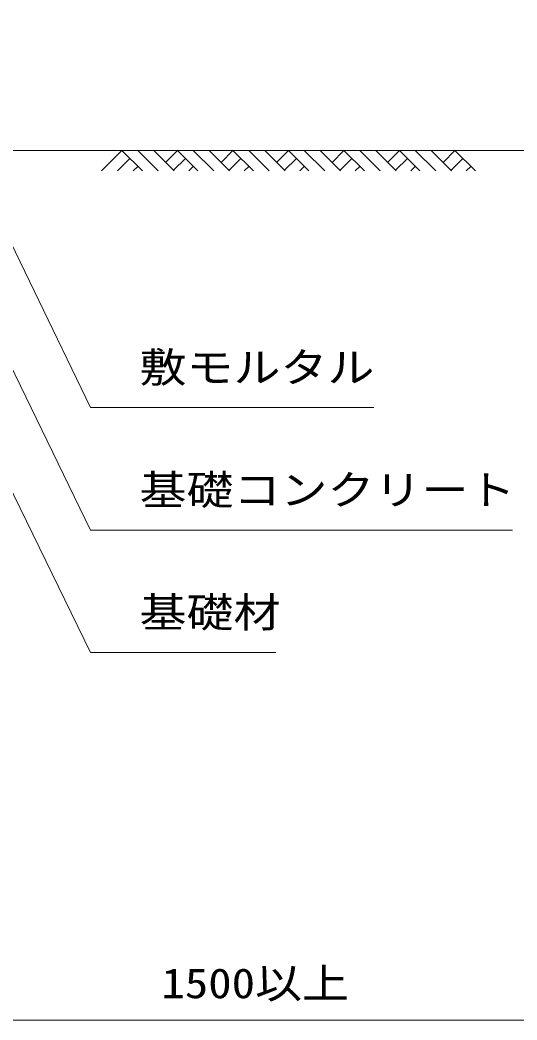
# Model space of a CAD drawing. Units: millimetres at full size; details may follow other scales. Extents: x 0 to 33600, y 0 to 23760.
# Drawn here: x 27614 to 28831, y 13104 to 15554 of the extents above; entities that cross this region are included whole.
import ezdxf
from ezdxf.enums import TextEntityAlignment as Align

# ---------------------------------------------------------------- set-up
doc = ezdxf.new("R2010")
doc.units = ezdxf.units.MM
doc.header["$LTSCALE"] = 80.0044
for name, color, linetype, lineweight in [('0_2', 4, 'Continuous', 13), ('寸法', 6, 'Continuous', 13), ('ﾊｯﾁﾝｸﾞ', 4, 'Continuous', 9)]:
    doc.layers.add(name, color=color, linetype=linetype, lineweight=lineweight)
doc.styles.add('ＭＳ ゴシック', font='')
doc.styles.get('ＭＳ ゴシック').set_extended_font_data('MS Gothic')

msp = doc.modelspace()

# ---------------------------------------------------------------- linework, layer by layer
at = {"layer": '0_2'}
msp.add_lwpolyline([(27587, 15234), (28940, 15234), (28940, 17237)], dxfattribs=at)
at = {"layer": '寸法'}
msp.add_line((27440, 13104), (28940, 13104), dxfattribs=at)
for points in [[(27337, 15534), (27371.84, 15461.99), (27787, 14604), (28480.33, 14604)], [(27262, 15384), (27296.98, 15312.05), (27787, 14304), (28820.33, 14304)], [(27187, 15234), (27222.07, 15162.1), (27787, 14004), (28240.33, 14004)]]:
    msp.add_lwpolyline(points, dxfattribs=at)
at = {"layer": 'ﾊｯﾁﾝｸﾞ'}
for p, q in [((27813.79, 15184), (27863.79, 15234)), ((27852.68, 15184), (27883.23, 15214.56)), ((27863.79, 15234), (27913.79, 15184)), ((27902.68, 15234), (27952.68, 15184)), ((27941.57, 15234), (27991.57, 15184)), ((27970.62, 15204.95), (27999.67, 15234)), ((27990.06, 15185.5), (28019.11, 15214.56)), ((27999.67, 15234), (28049.67, 15184)), ((28038.56, 15234), (28088.56, 15184)), ((28077.45, 15234), (28127.45, 15184)), ((28106.5, 15204.95), (28135.55, 15234)), ((28125.94, 15185.5), (28154.99, 15214.56)), ((28135.55, 15234), (28185.55, 15184)), ((28174.44, 15234), (28224.44, 15184)), ((28213.33, 15234), (28263.33, 15184)), ((28242.38, 15204.95), (28271.43, 15234)), ((28261.83, 15185.5), (28290.88, 15214.56)), ((28271.43, 15234), (28321.43, 15184)), ((28310.32, 15234), (28360.32, 15184)), ((28349.21, 15234), (28399.21, 15184)), ((28378.26, 15204.95), (28407.31, 15234)), ((28397.71, 15185.5), (28426.76, 15214.56)), ((28407.31, 15234), (28457.31, 15184)), ((28446.2, 15234), (28496.2, 15184)), ((28485.09, 15234), (28535.09, 15184)), ((28514.14, 15204.95), (28543.2, 15234)), ((28533.59, 15185.5), (28562.64, 15214.56)), ((28543.2, 15234), (28593.2, 15184)), ((28582.09, 15234), (28632.09, 15184)), ((28620.98, 15234), (28670.98, 15184)), ((28650.03, 15204.95), (28679.08, 15234)), ((28669.47, 15185.5), (28698.52, 15214.56)), ((28679.08, 15234), (28729.08, 15184)), ((27891.57, 15184), (27902.68, 15195.11)), ((28027.45, 15184), (28038.56, 15195.11)), ((28163.33, 15184), (28174.44, 15195.11)), ((28299.21, 15184), (28310.32, 15195.11)), ((28435.09, 15184), (28446.2, 15195.11)), ((28570.98, 15184), (28582.09, 15195.11)), ((28706.86, 15184), (28717.97, 15195.11))]:
    msp.add_line(p, q, dxfattribs=at)

# ---------------------------------------------------------------- texts
at = {"layer": '寸法', "style": 'ＭＳ ゴシック', "width": 1.15}
for s, p in [('敷モルタル', (27907, 14644)), ('基礎コンクリート', (27907, 14344)), ('基礎材', (27907, 14044))]:
    msp.add_text(s, height=73.31, dxfattribs=at).set_placement(p, align=Align.BOTTOM_LEFT)
msp.add_text('1500以上', height=73.31, dxfattribs=at).set_placement((28190, 13194), align=Align.MIDDLE_CENTER)

doc.saveas('drawing.dxf')
